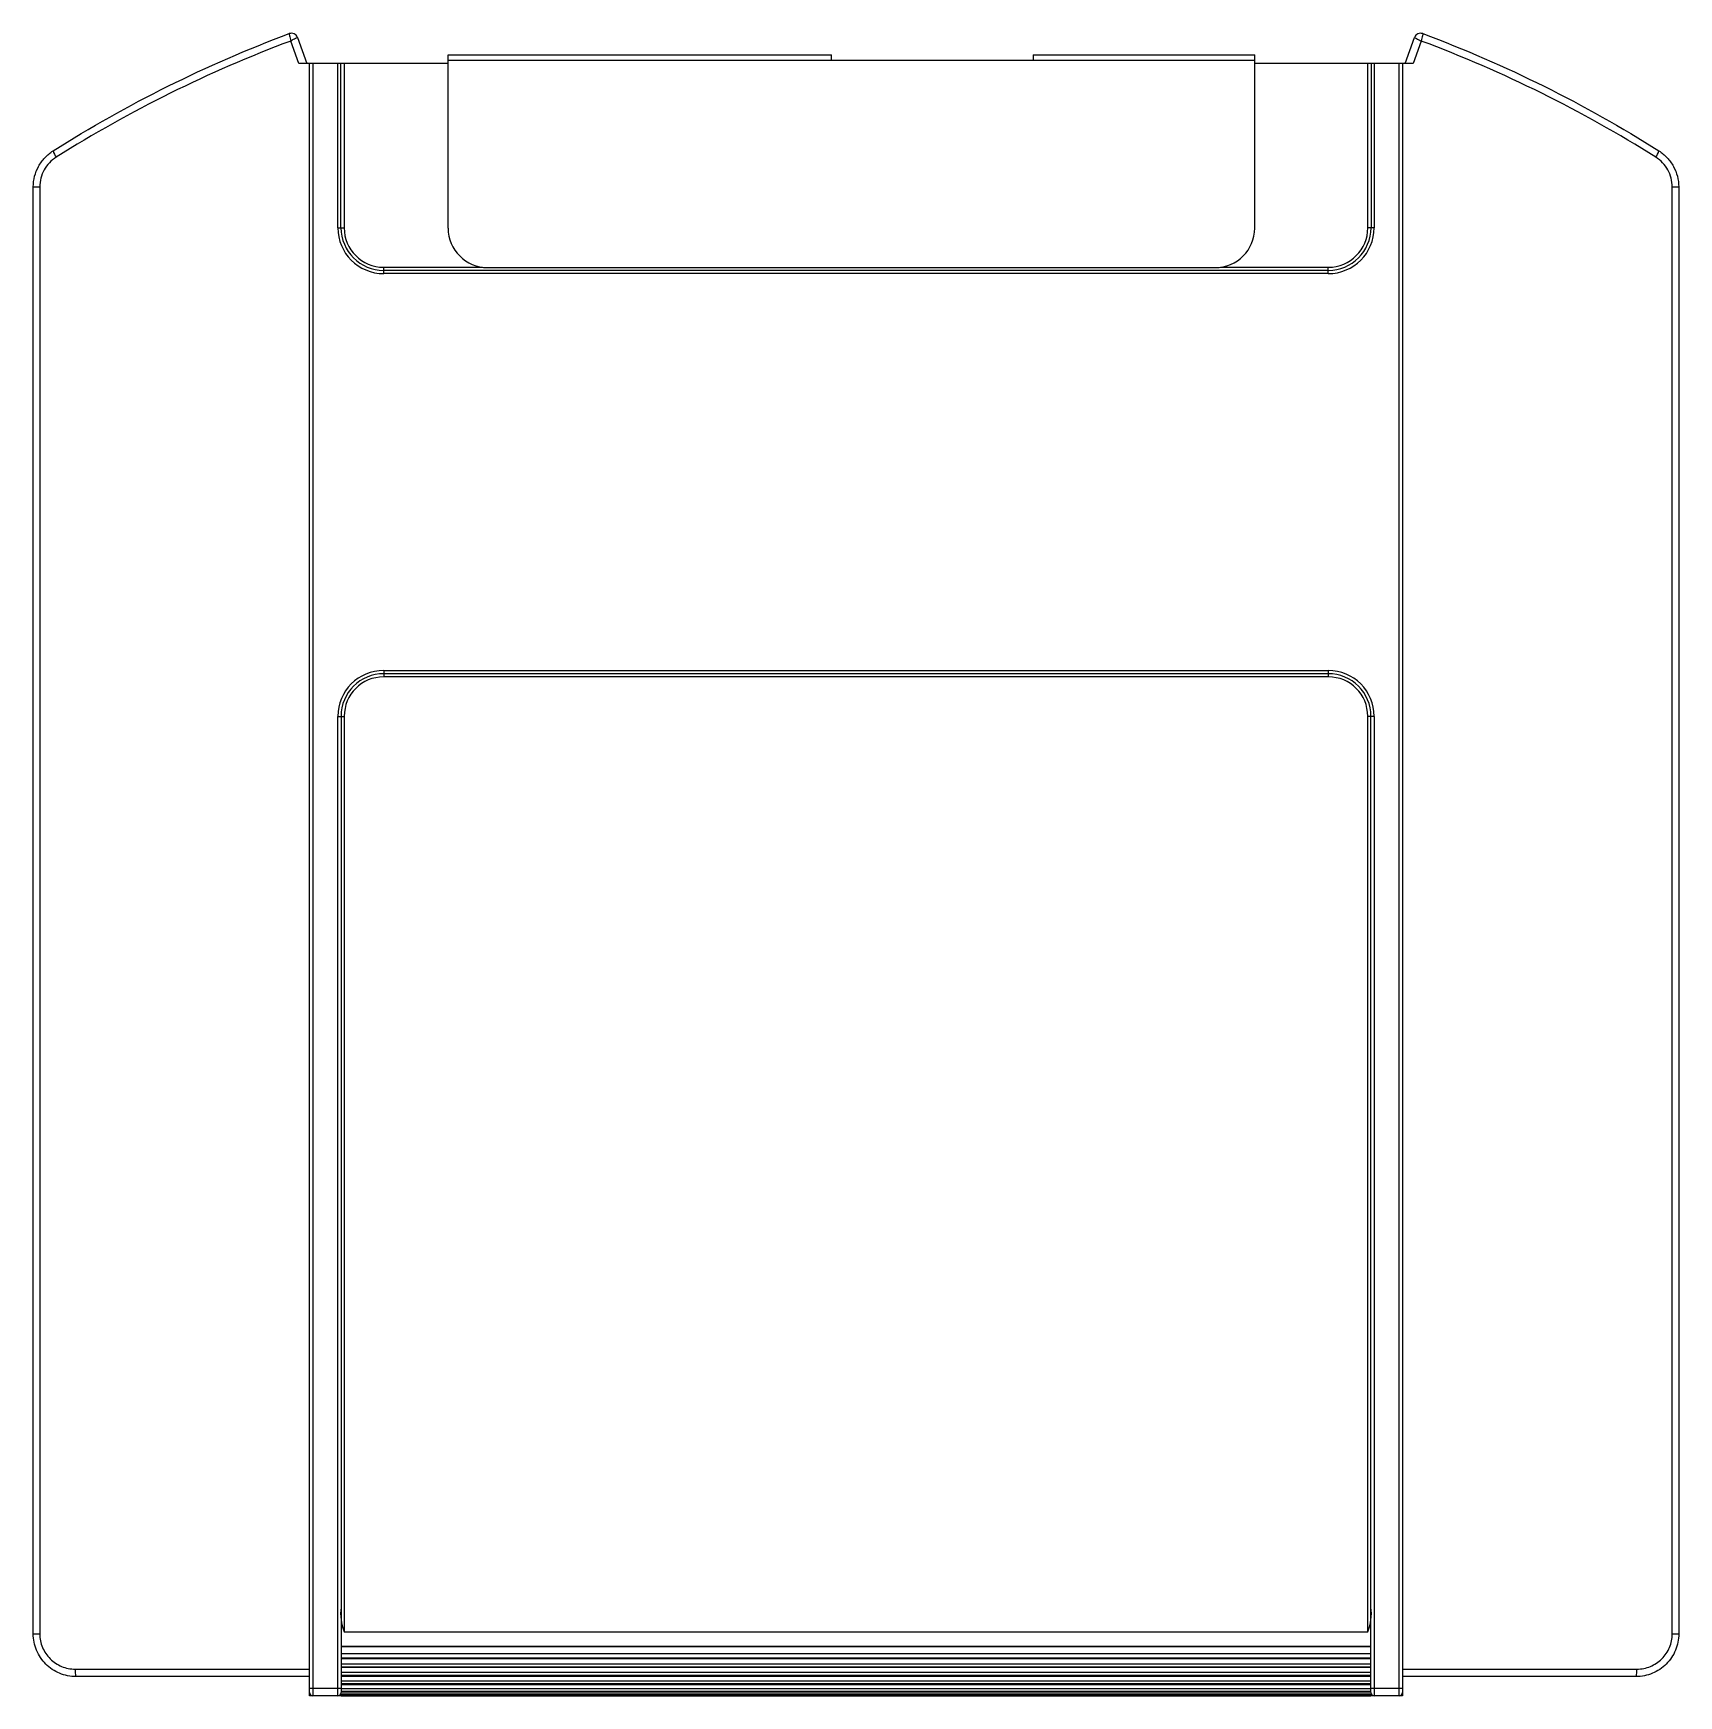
# Model space of a CAD drawing. Header units: millimetres. Extents: x -49 to 49, y -49.1 to 49.8.
import ezdxf

# ---------------------------------------------------------------- set-up
doc = ezdxf.new("R2010")
doc.units = ezdxf.units.MM

msp = doc.modelspace()

# ---------------------------------------------------------------- linework, layer by layer
at = {"color": 7, "linetype": 'Continuous', "lineweight": 25}
for p, q in [((-33.239, 49.551), (-32.677, 48.006)), ((32.677, 48.006), (33.239, 49.551)), ((-33.152, 48.006), (-33.639, 49.338)), ((-24.272, 38.206), (-24.272, 48.516)), ((-24.272, 48.516), (-1.452, 48.516)), ((-1.452, 48.194), (-1.452, 48.516)), ((10.548, 48.516), (23.728, 48.516)), ((10.548, 48.516), (10.548, 48.194)), ((23.728, 38.206), (23.728, 48.516)), ((33.639, 49.338), (33.152, 48.006)), ((-24.272, 48.006), (-33.152, 48.006)), ((-32.512, -49.149), (-32.512, 48.006)), ((-32.322, 48.006), (-32.322, -49.149)), ((-30.836, 38.227), (-30.836, 48.006)), ((-30.646, 38.227), (-30.646, 48.006)), ((-30.456, 48.006), (-30.456, 38.227)), ((-24.272, 48.194), (23.728, 48.194)), ((33.152, 48.006), (23.728, 48.006)), ((30.456, 38.227), (30.456, 48.006)), ((30.646, 48.006), (30.646, 38.227)), ((30.836, 48.006), (30.836, 38.227)), ((32.322, -49.149), (32.322, 48.006)), ((32.512, 48.006), (32.512, -49.149)), ((-48.959, 40.654), (-48.57, 40.654)), ((-48.959, -45.466), (-48.959, 40.654)), ((-48.57, 40.654), (-48.57, -45.466)), ((48.57, -45.466), (48.57, 40.654)), ((48.57, 40.654), (48.959, 40.654)), ((48.959, 40.654), (48.959, -45.466)), ((-30.836, 38.227), (-30.456, 38.227)), ((30.836, 38.227), (30.456, 38.227)), ((-28.105, 35.496), (-28.105, 35.876)), ((-28.105, 35.876), (-22.229, 35.876)), ((28.105, 35.686), (-28.105, 35.686)), ((-21.922, 35.856), (21.378, 35.856)), ((21.686, 35.876), (28.105, 35.876)), ((28.105, 35.496), (28.105, 35.876)), ((28.105, 35.496), (-28.105, 35.496)), ((-28.105, 11.874), (-28.105, 11.493)), ((-28.105, 11.874), (28.105, 11.874)), ((28.105, 11.874), (28.105, 11.493)), ((28.105, 11.684), (-28.105, 11.684)), ((28.105, 11.493), (-28.105, 11.493)), ((-30.836, 9.144), (-30.455, 9.144)), ((-30.836, -49.149), (-30.836, 9.144)), ((-30.645, 9.144), (-30.645, -48.959)), ((-30.455, 9.144), (-30.455, -45.339)), ((30.836, 9.144), (30.455, 9.144)), ((30.455, -45.339), (30.455, 9.144)), ((30.645, -48.959), (30.645, 9.144)), ((30.836, 9.144), (30.836, -49.149)), ((-48.959, -45.466), (-48.57, -45.466)), ((-30.455, -45.339), (30.455, -45.339)), ((48.57, -45.466), (48.959, -45.466)), ((-30.645, -46.195), (30.645, -46.195)), ((-30.645, -46.209), (30.645, -46.209)), ((30.645, -46.649), (-30.645, -46.649)), ((-30.645, -46.9), (30.645, -46.9)), ((-30.645, -46.924), (30.645, -46.924)), ((30.645, -47.261), (-30.645, -47.261)), ((-30.645, -47.425), (30.645, -47.425)), ((-30.645, -47.445), (30.645, -47.445)), ((-46.467, -47.562), (-32.512, -47.562)), ((-32.512, -48.006), (-46.419, -48.006)), ((30.645, -47.761), (-30.645, -47.761)), ((-30.645, -47.925), (30.645, -47.925)), ((-30.645, -47.976), (30.645, -47.976)), ((30.645, -48.29), (-30.645, -48.29)), ((-30.645, -48.422), (30.645, -48.422)), ((-30.645, -48.473), (30.645, -48.473)), ((32.512, -47.562), (46.467, -47.562)), ((46.419, -48.006), (32.512, -48.006)), ((-32.512, -48.705), (-30.645, -48.705)), ((-30.645, -49.149), (-32.512, -49.149)), ((-30.694, -49.086), (30.694, -49.086)), ((30.669, -49.05), (-30.669, -49.05)), ((30.645, -48.737), (-30.645, -48.737)), ((-30.645, -48.872), (30.645, -48.872)), ((-30.645, -48.923), (30.645, -48.923)), ((-30.645, -49.147), (30.645, -49.147)), ((30.645, -48.705), (32.512, -48.705)), ((32.512, -49.149), (30.645, -49.149))]:
    msp.add_line(p, q, dxfattribs=at)
for centre, radius, start, end in [((-33.597, 49.42), 0.381, 20.00023, 110.50624), ((-33.597, 49.42), 0.381, 20, 110.50867), ((33.597, 49.42), 0.381, 69.49376, 159.99977), ((33.597, 49.42), 0.381, 69.49133, 160), ((-46.758, 43.068), 1.053, 194.75518, 217.68936), ((46.758, 43.068), 1.053, 322.31064, 345.24482), ((-28.105, 38.227), 2.731, 180, 270), ((-28.105, 38.227), 2.541, 180, 270), ((-28.105, 38.227), 2.351, 180, 270), ((-21.922, 38.206), 2.35, 180, 270), ((21.378, 38.206), 2.35, 270, 0), ((28.105, 38.227), 2.731, 270, 0), ((28.105, 38.227), 2.541, 270, 0), ((28.105, 38.227), 2.351, 270, 0), ((-28.105, 9.144), 2.731, 90, 180), ((28.105, 9.144), 2.731, 0, 90), ((-28.105, 9.144), 2.54, 90, 180), ((-28.105, 9.144), 2.35, 90, 180), ((28.105, 9.144), 2.54, 0, 90), ((28.105, 9.144), 2.35, 0, 90), ((-27.747, -44.246), 2.92, 172.99697, 201.98381), ((27.747, -44.246), 2.92, 338.01619, 7.00303), ((-45.417, -47.671), 1.056, 174.03243, 198.47885), ((45.417, -47.671), 1.056, 341.52115, 5.96757), ((-32.322, -48.959), 0.191, 180, 270), ((-30.836, -48.959), 0.191, 270, 0), ((30.836, -48.959), 0.191, 180, 270), ((32.322, -48.959), 0.191, 270, 0)]:
    msp.add_arc(centre, radius, start, end, dxfattribs=at)
for points, knots in [([(-47.777, 42.8), (-45.561, 44.202), (-43.284, 45.483), (-38.602, 47.81), (-36.199, 48.854), (-33.731, 49.777)], [0, 0, 0, 0, 0.5, 0.5, 1, 1, 1, 1]), ([(-33.731, 49.777), (-33.732, 49.777), (-33.722, 49.729), (-33.697, 49.606), (-33.687, 49.559), (-33.664, 49.453), (-33.651, 49.395), (-33.639, 49.338)], [0, 0, 0, 0, 0.5, 0.5, 0.75, 0.75, 1, 1, 1, 1]), ([(-33.239, 49.551), (-33.241, 49.551), (-33.285, 49.527), (-33.397, 49.468), (-33.44, 49.445), (-33.536, 49.394), (-33.588, 49.366), (-33.639, 49.338)], [0, 0, 0, 0, 0.5, 0.5, 0.75, 0.75, 1, 1, 1, 1]), ([(33.239, 49.551), (33.241, 49.551), (33.285, 49.527), (33.434, 49.448), (33.536, 49.394), (33.639, 49.338)], [0, 0, 0, 0, 0.5, 0.5, 1, 1, 1, 1]), ([(33.731, 49.777), (33.732, 49.777), (33.722, 49.729), (33.697, 49.607), (33.687, 49.559), (33.664, 49.453), (33.651, 49.395), (33.639, 49.338)], [0, 0, 0, 0, 0.5, 0.5, 0.75, 0.75, 1, 1, 1, 1]), ([(33.731, 49.777), (36.199, 48.854), (38.602, 47.81), (43.284, 45.483), (45.561, 44.202), (47.777, 42.8)], [0, 0, 0, 0, 0.5, 0.5, 1, 1, 1, 1]), ([(-33.639, 49.338), (-36.09, 48.423), (-38.477, 47.387), (-43.127, 45.082), (-45.39, 43.813), (-47.592, 42.425)], [0, 0, 0, 0, 0.5, 0.5, 1, 1, 1, 1]), ([(47.592, 42.425), (45.39, 43.813), (43.127, 45.082), (38.477, 47.387), (36.09, 48.423), (33.639, 49.338)], [0, 0, 0, 0, 0.5, 0.5, 1, 1, 1, 1]), ([(-48.959, 40.654), (-48.959, 40.869), (-48.932, 41.08), (-48.825, 41.493), (-48.745, 41.694), (-48.54, 42.066), (-48.413, 42.241), (-48.121, 42.55), (-47.958, 42.685), (-47.777, 42.8)], [0, 0, 0, 0, 0.25, 0.25, 0.5, 0.5, 0.75, 0.75, 1, 1, 1, 1]), ([(47.777, 42.8), (47.958, 42.685), (48.121, 42.55), (48.413, 42.241), (48.54, 42.066), (48.745, 41.694), (48.825, 41.493), (48.932, 41.08), (48.959, 40.869), (48.959, 40.654)], [0, 0, 0, 0, 0.25, 0.25, 0.5, 0.5, 0.75, 0.75, 1, 1, 1, 1]), ([(-47.592, 42.425), (-47.741, 42.33), (-47.876, 42.219), (-48.118, 41.964), (-48.223, 41.82), (-48.393, 41.513), (-48.46, 41.347), (-48.548, 41.006), (-48.57, 40.832), (-48.57, 40.654)], [0, 0, 0, 0, 0.25, 0.25, 0.5, 0.5, 0.75, 0.75, 1, 1, 1, 1]), ([(48.57, 40.654), (48.57, 40.832), (48.548, 41.006), (48.46, 41.347), (48.393, 41.513), (48.223, 41.82), (48.118, 41.964), (47.876, 42.219), (47.741, 42.33), (47.592, 42.425)], [0, 0, 0, 0, 0.25, 0.25, 0.5, 0.5, 0.75, 0.75, 1, 1, 1, 1]), ([(-46.419, -48.006), (-46.586, -48.006), (-46.751, -47.99), (-47.074, -47.925), (-47.235, -47.877), (-47.542, -47.75), (-47.688, -47.672), (-47.964, -47.489), (-48.095, -47.382), (-48.329, -47.148), (-48.434, -47.02), (-48.62, -46.743), (-48.7, -46.595), (-48.891, -46.136), (-48.959, -45.802), (-48.959, -45.466)], [0, 0, 0, 0, 0.125, 0.125, 0.25, 0.25, 0.375, 0.375, 0.5, 0.5, 0.625, 0.625, 0.75, 0.75, 1, 1, 1, 1]), ([(-48.57, -45.466), (-48.57, -45.744), (-48.514, -46.021), (-48.355, -46.399), (-48.289, -46.522), (-48.135, -46.75), (-48.047, -46.856), (-47.853, -47.048), (-47.744, -47.136), (-47.516, -47.287), (-47.396, -47.351), (-47.142, -47.455), (-47.009, -47.495), (-46.741, -47.548), (-46.605, -47.562), (-46.467, -47.562)], [0, 0, 0, 0, 0.25, 0.25, 0.375, 0.375, 0.5, 0.5, 0.625, 0.625, 0.75, 0.75, 0.875, 0.875, 1, 1, 1, 1]), ([(48.959, -45.466), (48.959, -45.634), (48.942, -45.799), (48.877, -46.125), (48.828, -46.286), (48.7, -46.594), (48.622, -46.74), (48.438, -47.016), (48.33, -47.146), (47.979, -47.497), (47.696, -47.686), (47.086, -47.939), (46.753, -48.006), (46.419, -48.006)], [0, 0, 0, 0, 0.125, 0.125, 0.25, 0.25, 0.375, 0.375, 0.5, 0.5, 0.75, 0.75, 1, 1, 1, 1]), ([(46.467, -47.562), (46.744, -47.562), (47.018, -47.506), (47.523, -47.299), (47.757, -47.144), (48.048, -46.855), (48.137, -46.747), (48.29, -46.519), (48.355, -46.399), (48.462, -46.144), (48.502, -46.011), (48.556, -45.742), (48.57, -45.605), (48.57, -45.466)], [0, 0, 0, 0, 0.25, 0.25, 0.5, 0.5, 0.625, 0.625, 0.75, 0.75, 0.875, 0.875, 1, 1, 1, 1])]:
    msp.add_open_spline(points, degree=3, knots=knots, dxfattribs=at)
for points in [[(-33.239, 49.551), (-33.239, 49.551), (-33.239, 49.551), (-33.239, 49.551)], [(33.239, 49.551), (33.239, 49.551), (33.239, 49.551), (33.239, 49.551)]]:
    msp.add_open_spline(points, degree=3, dxfattribs=at)

doc.saveas('drawing.dxf')
